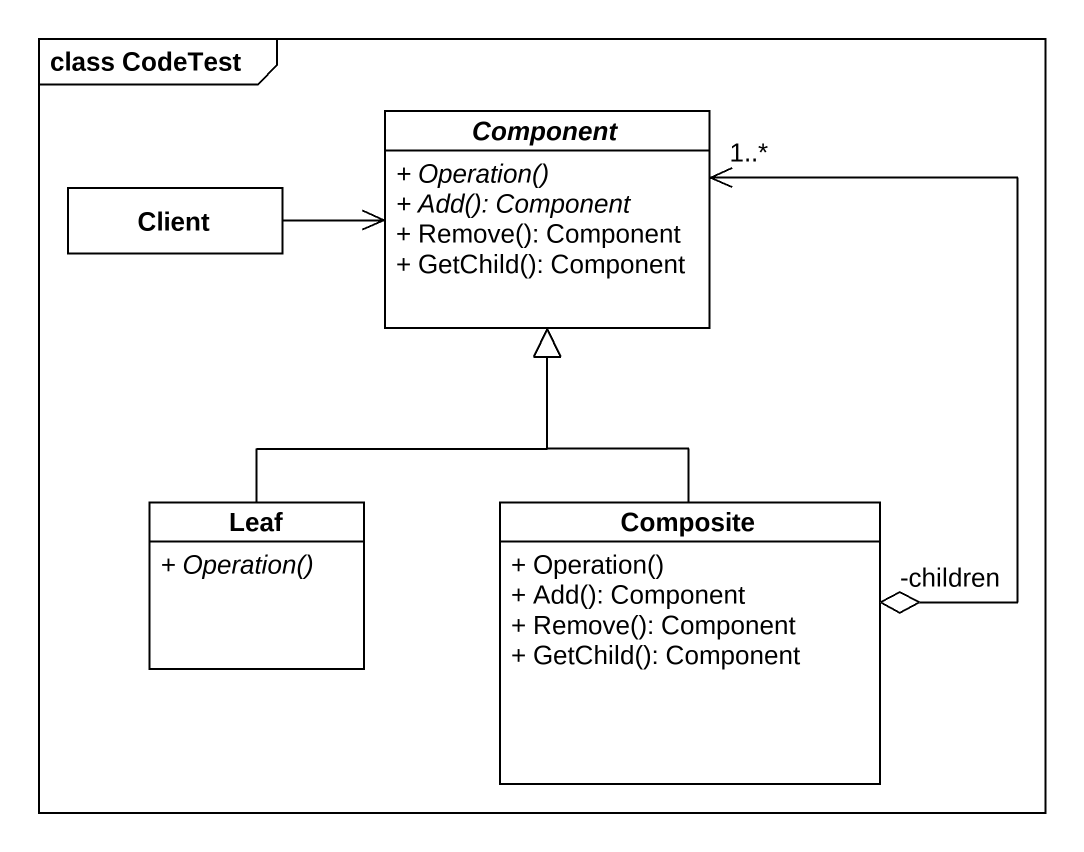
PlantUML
@startuml
mainframe class CodeTest
hide circle
hide empty members
skinparam classAttributeIconSize 0
abstract class "Component" as Component_ {
  {abstract} + Operation()
  {abstract} + Add(): Component
  + Remove(): Component
  + GetChild(): Component
}
class Client
class Leaf {
  {abstract} + Operation()
}
class Composite {
  + Operation()
  + Add(): Component
  + Remove(): Component
  + GetChild(): Component
}
Client -right-> Component_
Leaf -up-|> Component_
Composite "-children" o-up-> "1..*" Component_
Composite -up-|> Component_
@enduml
